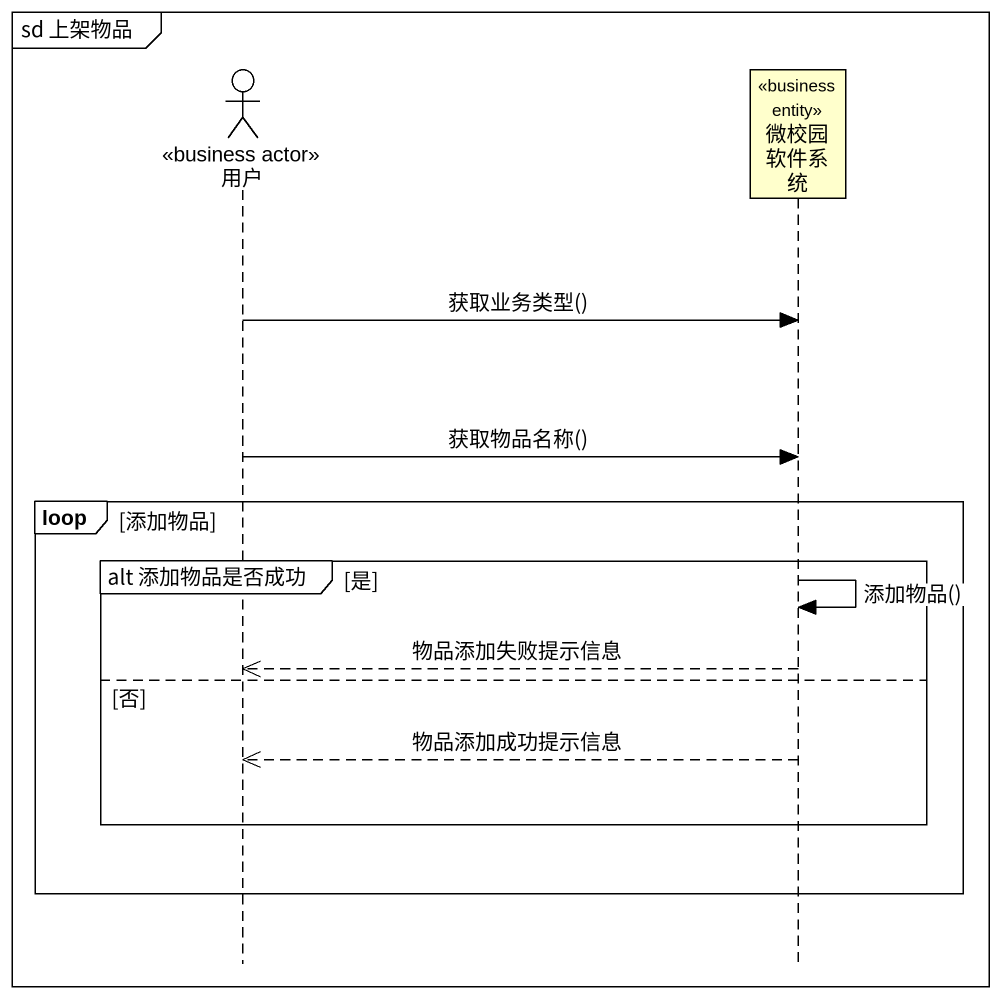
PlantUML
@startuml
mainframe sd 上架物品
hide footbox
actor 用户 <<business actor>>
participant 微校园软件系统 <<business entity>>

用户 -> 微校园软件系统 : 获取业务类型()
用户 -> 微校园软件系统 : 获取物品名称()
loop 添加物品
  group alt 添加物品是否成功 [是]
    微校园软件系统 -> 微校园软件系统 : 添加物品()
    微校园软件系统 -->> 用户 : 物品添加失败提示信息
  else 否
    微校园软件系统 -->> 用户 : 物品添加成功提示信息
  end
end
@enduml
